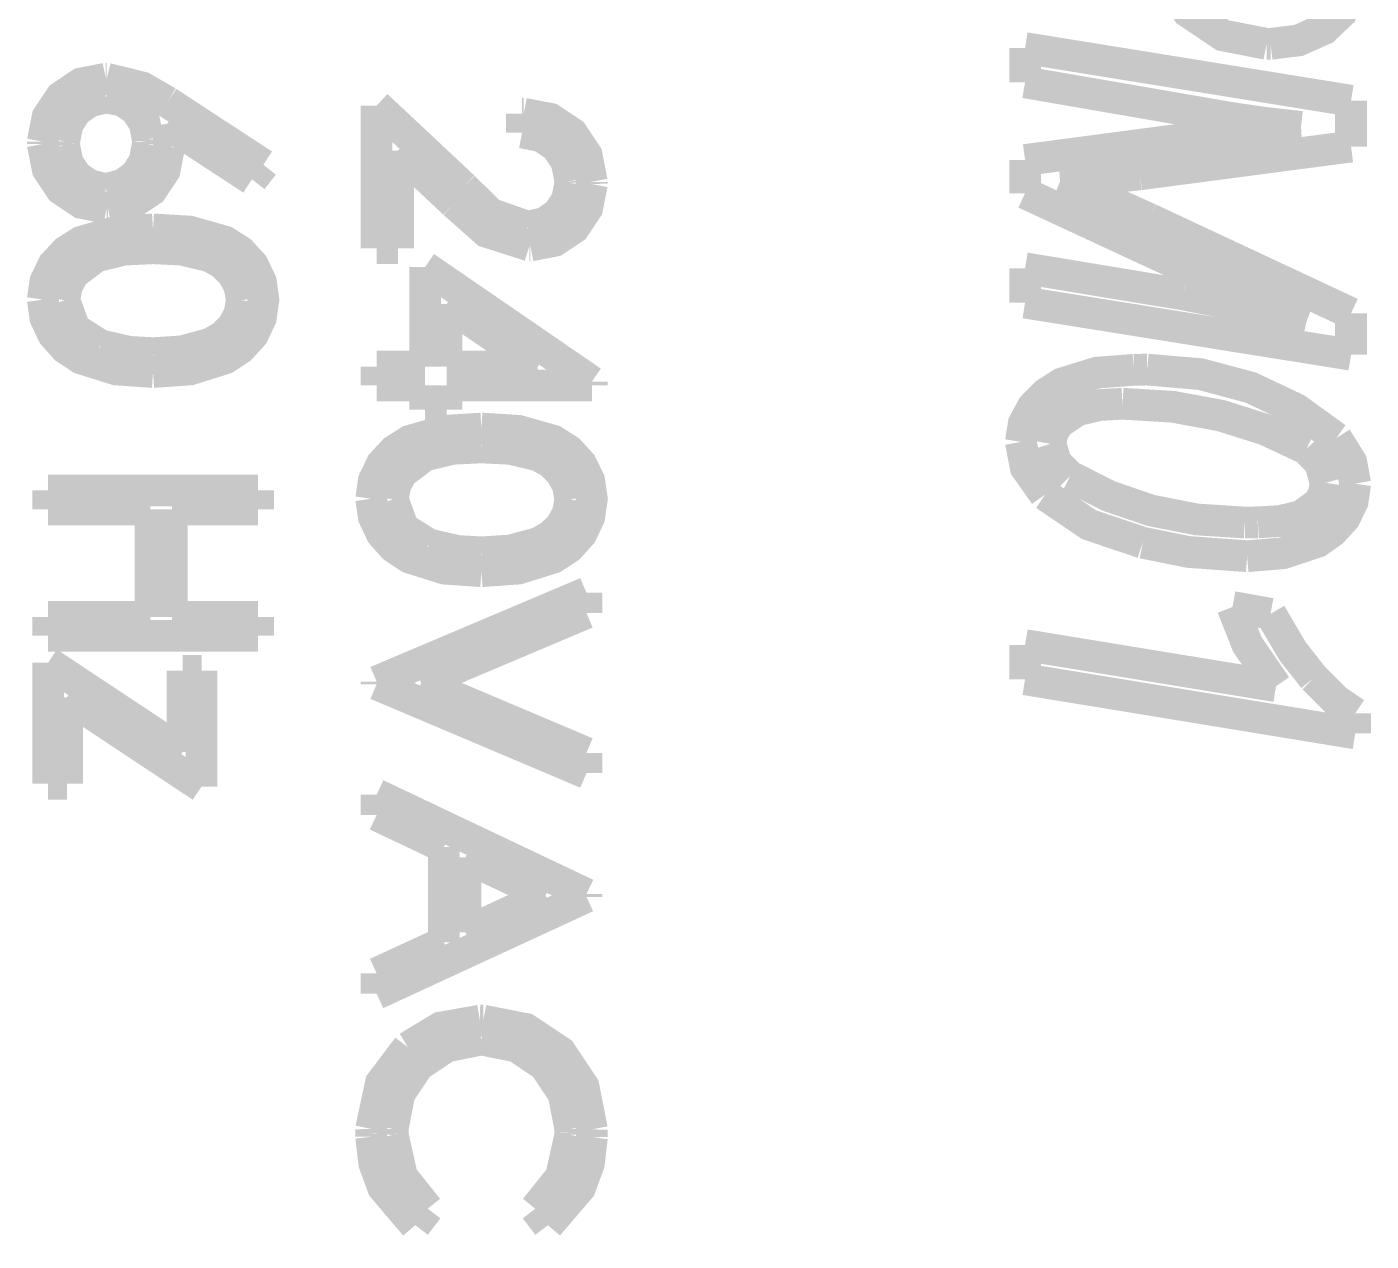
# Model space of a CAD drawing. Header units: inches. Extents: x 18.7 to 39.4, y 4.3 to 20.5.
# Drawn here: x 27.399 to 27.907, y 14.427 to 14.886 of the extents above; entities that cross this region are included whole.
import ezdxf

# ---------------------------------------------------------------- set-up
doc = ezdxf.new("R2010")
doc.units = ezdxf.units.IN
doc.header["$MEASUREMENT"] = 0

# ---------------------------------------------------------------- blocks, each defined once
blk = doc.blocks.new('Nivel2')
at = {"const_width": 0.008}
for points in [[(35.36494, 14.94299), (35.35394, 14.94514), (35.34507, 14.95107), (35.33915, 14.95994), (35.33699, 14.97094)], [(35.36494, 14.94299), (35.35394, 14.94514), (35.34507, 14.95107), (35.33915, 14.95994), (35.33699, 14.97094)], [(35.36494, 14.94299), (35.35394, 14.94514), (35.34507, 14.95107), (35.33915, 14.95994), (35.33699, 14.97094)], [(35.38622, 14.96257), (35.38579, 14.95655), (35.38378, 14.9509), (35.37944, 14.94675), (35.37297, 14.94387), (35.36592, 14.943)], [(35.38622, 14.96257), (35.38579, 14.95655), (35.38378, 14.9509), (35.37944, 14.94675), (35.37297, 14.94387), (35.36592, 14.943)], [(35.38622, 14.96257), (35.38579, 14.95655), (35.38378, 14.9509), (35.37944, 14.94675), (35.37297, 14.94387), (35.36592, 14.943)], [(35.30403, 14.9333), (35.30403, 14.94194)], [(35.30403, 14.94194), (35.38622, 14.92866)], [(35.30403, 14.9333), (35.30403, 14.94194)], [(35.30403, 14.94194), (35.38622, 14.92866)], [(35.30403, 14.9333), (35.30403, 14.94194)], [(35.30403, 14.94194), (35.38622, 14.92866)], [(35.36494, 14.94299), (35.36592, 14.943)], [(35.36494, 14.94299), (35.36592, 14.943)], [(35.36494, 14.94299), (35.36592, 14.943)], [(35.07225, 14.93422), (35.06599, 14.93299), (35.06095, 14.92962), (35.05758, 14.92458), (35.05635, 14.91833)], [(35.07225, 14.93422), (35.06599, 14.93299), (35.06095, 14.92962), (35.05758, 14.92458), (35.05635, 14.91833)], [(35.07225, 14.93422), (35.06599, 14.93299), (35.06095, 14.92962), (35.05758, 14.92458), (35.05635, 14.91833)], [(35.07225, 14.93422), (35.07247, 14.93422)], [(35.07225, 14.93422), (35.07247, 14.93422)], [(35.07225, 14.93422), (35.07247, 14.93422)], [(35.07247, 14.93422), (35.08148, 14.93199), (35.08784, 14.9283)], [(35.07247, 14.93422), (35.08148, 14.93199), (35.08784, 14.9283)], [(35.07247, 14.93422), (35.08148, 14.93199), (35.08784, 14.9283)], [(35.35645, 14.92424), (35.30403, 14.9333)], [(35.35645, 14.92424), (35.30403, 14.9333)], [(35.35645, 14.92424), (35.30403, 14.9333)], [(35.07228, 14.92947), (35.06812, 14.92848), (35.06478, 14.92611), (35.06257, 14.92267), (35.06177, 14.91845)], [(35.07228, 14.92947), (35.06812, 14.92848), (35.06478, 14.92611), (35.06257, 14.92267), (35.06177, 14.91845)], [(35.07228, 14.92947), (35.06812, 14.92848), (35.06478, 14.92611), (35.06257, 14.92267), (35.06177, 14.91845)], [(35.07227, 14.92947), (35.07231, 14.92947)], [(35.07227, 14.92947), (35.07231, 14.92947)], [(35.07227, 14.92947), (35.07231, 14.92947)], [(35.07231, 14.92947), (35.07645, 14.92866), (35.07979, 14.92643), (35.08202, 14.92309), (35.08283, 14.91894)], [(35.07231, 14.92947), (35.07645, 14.92866), (35.07979, 14.92643), (35.08202, 14.92309), (35.08283, 14.91894)], [(35.07231, 14.92947), (35.07645, 14.92866), (35.07979, 14.92643), (35.08202, 14.92309), (35.08283, 14.91894)], [(35.08784, 14.9283), (35.11198, 14.91251)], [(35.08784, 14.9283), (35.11198, 14.91251)], [(35.08784, 14.9283), (35.11198, 14.91251)], [(35.14053, 14.92743), (35.16243, 14.90691)], [(35.14053, 14.89148), (35.14053, 14.92743)], [(35.14053, 14.92743), (35.16243, 14.90691)], [(35.14053, 14.89148), (35.14053, 14.92743)], [(35.14053, 14.92743), (35.16243, 14.90691)], [(35.14053, 14.89148), (35.14053, 14.92743)], [(35.38622, 14.92866), (35.38622, 14.91712)], [(35.38622, 14.92866), (35.38622, 14.91712)], [(35.38622, 14.92866), (35.38622, 14.91712)], [(35.08773, 14.92283), (35.08813, 14.91977), (35.08824, 14.91735)], [(35.10911, 14.90885), (35.08773, 14.92283)], [(35.08773, 14.92283), (35.08813, 14.91977), (35.08824, 14.91735)], [(35.10911, 14.90885), (35.08773, 14.92283)], [(35.08773, 14.92283), (35.08813, 14.91977), (35.08824, 14.91735)], [(35.10911, 14.90885), (35.08773, 14.92283)], [(35.17761, 14.9254), (35.17716, 14.9254)], [(35.17716, 14.92065), (35.17716, 14.9254)], [(35.17761, 14.9254), (35.17716, 14.9254)], [(35.17716, 14.92065), (35.17716, 14.9254)], [(35.17761, 14.9254), (35.17716, 14.9254)], [(35.17716, 14.92065), (35.17716, 14.9254)], [(35.17761, 14.9254), (35.18437, 14.92408), (35.18983, 14.92043), (35.19347, 14.91498), (35.1948, 14.90821)], [(35.17761, 14.9254), (35.18437, 14.92408), (35.18983, 14.92043), (35.19347, 14.91498), (35.1948, 14.90821)], [(35.17761, 14.9254), (35.18437, 14.92408), (35.18983, 14.92043), (35.19347, 14.91498), (35.1948, 14.90821)], [(35.37361, 14.92206), (35.36398, 14.92315), (35.35645, 14.92424)], [(35.37361, 14.92206), (35.36398, 14.92315), (35.35645, 14.92424)], [(35.37361, 14.92206), (35.36398, 14.92315), (35.35645, 14.92424)], [(35.17715, 14.92065), (35.17722, 14.92065)], [(35.17715, 14.92065), (35.17722, 14.92065)], [(35.17715, 14.92065), (35.17722, 14.92065)], [(35.17722, 14.92065), (35.182, 14.91971), (35.18586, 14.91713), (35.18843, 14.91328), (35.18937, 14.90849)], [(35.17722, 14.92065), (35.182, 14.91971), (35.18586, 14.91713), (35.18843, 14.91328), (35.18937, 14.90849)], [(35.17722, 14.92065), (35.182, 14.91971), (35.18586, 14.91713), (35.18843, 14.91328), (35.18937, 14.90849)], [(35.30403, 14.91372), (35.35673, 14.92067)], [(35.30403, 14.91372), (35.35673, 14.92067)], [(35.30403, 14.91372), (35.35673, 14.92067)], [(35.35673, 14.92067), (35.36617, 14.92161), (35.37361, 14.92206)], [(35.35673, 14.92067), (35.36617, 14.92161), (35.37361, 14.92206)], [(35.35673, 14.92067), (35.36617, 14.92161), (35.37361, 14.92206)], [(35.05635, 14.91819), (35.05635, 14.91833)], [(35.05635, 14.91819), (35.05635, 14.91833)], [(35.05635, 14.91819), (35.05635, 14.91833)], [(35.05635, 14.91818), (35.05635, 14.91778)], [(35.05635, 14.91818), (35.05635, 14.91778)], [(35.05635, 14.91818), (35.05635, 14.91778)], [(35.07248, 14.90165), (35.06613, 14.9029), (35.06101, 14.90632), (35.05759, 14.91144), (35.05635, 14.91778)], [(35.07248, 14.90165), (35.06613, 14.9029), (35.06101, 14.90632), (35.05759, 14.91144), (35.05635, 14.91778)], [(35.07248, 14.90165), (35.06613, 14.9029), (35.06101, 14.90632), (35.05759, 14.91144), (35.05635, 14.91778)], [(35.06178, 14.91793), (35.06177, 14.91845)], [(35.06178, 14.91793), (35.06177, 14.91845)], [(35.06178, 14.91793), (35.06177, 14.91845)], [(35.06178, 14.91793), (35.06177, 14.91734)], [(35.06178, 14.91793), (35.06177, 14.91734)], [(35.06178, 14.91793), (35.06177, 14.91734)], [(35.07227, 14.9064), (35.06812, 14.90737), (35.06478, 14.90971), (35.06257, 14.91313), (35.06177, 14.91734)], [(35.07227, 14.9064), (35.06812, 14.90737), (35.06478, 14.90971), (35.06257, 14.91313), (35.06177, 14.91734)], [(35.07227, 14.9064), (35.06812, 14.90737), (35.06478, 14.90971), (35.06257, 14.91313), (35.06177, 14.91734)], [(35.07229, 14.9064), (35.07647, 14.90747), (35.07981, 14.9099), (35.08203, 14.9134), (35.08283, 14.91767)], [(35.07229, 14.9064), (35.07647, 14.90747), (35.07981, 14.9099), (35.08203, 14.9134), (35.08283, 14.91767)], [(35.07229, 14.9064), (35.07647, 14.90747), (35.07981, 14.9099), (35.08203, 14.9134), (35.08283, 14.91767)], [(35.07278, 14.90165), (35.07886, 14.90284), (35.08377, 14.90612), (35.08705, 14.91103), (35.08824, 14.91711)], [(35.07278, 14.90165), (35.07886, 14.90284), (35.08377, 14.90612), (35.08705, 14.91103), (35.08824, 14.91711)], [(35.07278, 14.90165), (35.07886, 14.90284), (35.08377, 14.90612), (35.08705, 14.91103), (35.08824, 14.91711)], [(35.08281, 14.91836), (35.08283, 14.91894)], [(35.08281, 14.91836), (35.08283, 14.91894)], [(35.08281, 14.91836), (35.08283, 14.91894)], [(35.08281, 14.91834), (35.08283, 14.91767)], [(35.08281, 14.91834), (35.08283, 14.91767)], [(35.08281, 14.91834), (35.08283, 14.91767)], [(35.08824, 14.91736), (35.08824, 14.91711)], [(35.08824, 14.91736), (35.08824, 14.91711)], [(35.08824, 14.91736), (35.08824, 14.91711)], [(35.14595, 14.9161), (35.14595, 14.89148)], [(35.16008, 14.90286), (35.14595, 14.9161)], [(35.14595, 14.9161), (35.14595, 14.89148)], [(35.16008, 14.90286), (35.14595, 14.9161)], [(35.14595, 14.9161), (35.14595, 14.89148)], [(35.16008, 14.90286), (35.14595, 14.9161)], [(35.38622, 14.91712), (35.33297, 14.9101)], [(35.38622, 14.91712), (35.33297, 14.9101)], [(35.38622, 14.91712), (35.33297, 14.9101)], [(35.30403, 14.90535), (35.30403, 14.91372)], [(35.30403, 14.90535), (35.30403, 14.91372)], [(35.30403, 14.90535), (35.30403, 14.91372)], [(35.11198, 14.91251), (35.10911, 14.90885)], [(35.11198, 14.91251), (35.10911, 14.90885)], [(35.11198, 14.91251), (35.10911, 14.90885)], [(35.33297, 14.9101), (35.32171, 14.90889), (35.31284, 14.90831)], [(35.33297, 14.9101), (35.32171, 14.90889), (35.31284, 14.90831)], [(35.33297, 14.9101), (35.32171, 14.90889), (35.31284, 14.90831)], [(35.17865, 14.8969), (35.16928, 14.90017), (35.16243, 14.9069)], [(35.17865, 14.8969), (35.16928, 14.90017), (35.16243, 14.9069)], [(35.17865, 14.8969), (35.16928, 14.90017), (35.16243, 14.9069)], [(35.17865, 14.8969), (35.18289, 14.89785), (35.18629, 14.90022), (35.18856, 14.90369), (35.18938, 14.90797)], [(35.17865, 14.8969), (35.18289, 14.89785), (35.18629, 14.90022), (35.18856, 14.90369), (35.18938, 14.90797)], [(35.17865, 14.8969), (35.18289, 14.89785), (35.18629, 14.90022), (35.18856, 14.90369), (35.18938, 14.90797)], [(35.17929, 14.89215), (35.1854, 14.89335), (35.19032, 14.89664), (35.19361, 14.90156), (35.19481, 14.90767)], [(35.17929, 14.89215), (35.1854, 14.89335), (35.19032, 14.89664), (35.19361, 14.90156), (35.19481, 14.90767)], [(35.17929, 14.89215), (35.1854, 14.89335), (35.19032, 14.89664), (35.19361, 14.90156), (35.19481, 14.90767)], [(35.18937, 14.90839), (35.18937, 14.90849)], [(35.18937, 14.90839), (35.18937, 14.90849)], [(35.18937, 14.90839), (35.18937, 14.90849)], [(35.18937, 14.90838), (35.18938, 14.90797)], [(35.18937, 14.90838), (35.18938, 14.90797)], [(35.18937, 14.90838), (35.18938, 14.90797)], [(35.1948, 14.90815), (35.1948, 14.90821)], [(35.1948, 14.90815), (35.1948, 14.90821)], [(35.1948, 14.90815), (35.1948, 14.90821)], [(35.1948, 14.90813), (35.19481, 14.90767)], [(35.1948, 14.90813), (35.19481, 14.90767)], [(35.1948, 14.90813), (35.19481, 14.90767)], [(35.31284, 14.90831), (35.32553, 14.90329), (35.33532, 14.89889)], [(35.31284, 14.90831), (35.32553, 14.90329), (35.33532, 14.89889)], [(35.31284, 14.90831), (35.32553, 14.90329), (35.33532, 14.89889)], [(35.17909, 14.89215), (35.16826, 14.89561), (35.16008, 14.90286)], [(35.17909, 14.89215), (35.16826, 14.89561), (35.16008, 14.90286)], [(35.17909, 14.89215), (35.16826, 14.89561), (35.16008, 14.90286)], [(35.3578, 14.8804), (35.30403, 14.90535)], [(35.3578, 14.8804), (35.30403, 14.90535)], [(35.3578, 14.8804), (35.30403, 14.90535)], [(35.07248, 14.90165), (35.07256, 14.90165)], [(35.07248, 14.90165), (35.07256, 14.90165)], [(35.07248, 14.90165), (35.07256, 14.90165)], [(35.07278, 14.90165), (35.07256, 14.90165)], [(35.07278, 14.90165), (35.07256, 14.90165)], [(35.07278, 14.90165), (35.07256, 14.90165)], [(35.05635, 14.87853), (35.05702, 14.8831), (35.05901, 14.88726), (35.06214, 14.89065), (35.06605, 14.89312), (35.07491, 14.89565), (35.08415, 14.89623)], [(35.05635, 14.87853), (35.05702, 14.8831), (35.05901, 14.88726), (35.06214, 14.89065), (35.06605, 14.89312), (35.07491, 14.89565), (35.08415, 14.89623)], [(35.05635, 14.87853), (35.05702, 14.8831), (35.05901, 14.88726), (35.06214, 14.89065), (35.06605, 14.89312), (35.07491, 14.89565), (35.08415, 14.89623)], [(35.08415, 14.89623), (35.0934, 14.89567), (35.10228, 14.89315), (35.10619, 14.89067), (35.10931, 14.88727), (35.11132, 14.8831), (35.11198, 14.87853), (35.11133, 14.87393), (35.10934, 14.86972), (35.10622, 14.86626), (35.10233, 14.8637), (35.09346, 14.86092), (35.08415, 14.86027)], [(35.08415, 14.89623), (35.0934, 14.89567), (35.10228, 14.89315), (35.10619, 14.89067), (35.10931, 14.88727), (35.11132, 14.8831), (35.11198, 14.87853), (35.11133, 14.87393), (35.10934, 14.86972), (35.10622, 14.86626), (35.10233, 14.8637), (35.09346, 14.86092), (35.08415, 14.86027)], [(35.08415, 14.89623), (35.0934, 14.89567), (35.10228, 14.89315), (35.10619, 14.89067), (35.10931, 14.88727), (35.11132, 14.8831), (35.11198, 14.87853), (35.11133, 14.87393), (35.10934, 14.86972), (35.10622, 14.86626), (35.10233, 14.8637), (35.09346, 14.86092), (35.08415, 14.86027)], [(35.33532, 14.89889), (35.38622, 14.87509)], [(35.33532, 14.89889), (35.38622, 14.87509)], [(35.33532, 14.89889), (35.38622, 14.87509)], [(35.10656, 14.87837), (35.10594, 14.88194), (35.10421, 14.88512), (35.10163, 14.88766), (35.09847, 14.88944), (35.09142, 14.89112), (35.08417, 14.89148), (35.07692, 14.89112), (35.06987, 14.88944), (35.06414, 14.88512), (35.06241, 14.88194), (35.06178, 14.87837)], [(35.10656, 14.87837), (35.10594, 14.88194), (35.10421, 14.88512), (35.10163, 14.88766), (35.09847, 14.88944), (35.09142, 14.89112), (35.08417, 14.89148), (35.07692, 14.89112), (35.06987, 14.88944), (35.06414, 14.88512), (35.06241, 14.88194), (35.06178, 14.87837)], [(35.10656, 14.87837), (35.10594, 14.88194), (35.10421, 14.88512), (35.10163, 14.88766), (35.09847, 14.88944), (35.09142, 14.89112), (35.08417, 14.89148), (35.07692, 14.89112), (35.06987, 14.88944), (35.06414, 14.88512), (35.06241, 14.88194), (35.06178, 14.87837)], [(35.14595, 14.89148), (35.14053, 14.89148)], [(35.14595, 14.89148), (35.14053, 14.89148)], [(35.14595, 14.89148), (35.14053, 14.89148)], [(35.17929, 14.89215), (35.17907, 14.89215)], [(35.17929, 14.89215), (35.17907, 14.89215)], [(35.17929, 14.89215), (35.17907, 14.89215)], [(35.15274, 14.88673), (35.1948, 14.85784)], [(35.15274, 14.86163), (35.15274, 14.88673)], [(35.15274, 14.88673), (35.1948, 14.85784)], [(35.15274, 14.86163), (35.15274, 14.88673)], [(35.15274, 14.88673), (35.1948, 14.85784)], [(35.15274, 14.86163), (35.15274, 14.88673)], [(35.30403, 14.88643), (35.34401, 14.87981)], [(35.30403, 14.87778), (35.30403, 14.88643)], [(35.30403, 14.88643), (35.34401, 14.87981)], [(35.30403, 14.87778), (35.30403, 14.88643)], [(35.30403, 14.88643), (35.34401, 14.87981)], [(35.30403, 14.87778), (35.30403, 14.88643)], [(35.34401, 14.87981), (35.36146, 14.8764), (35.37506, 14.87319)], [(35.34401, 14.87981), (35.36146, 14.8764), (35.37506, 14.87319)], [(35.34401, 14.87981), (35.36146, 14.8764), (35.37506, 14.87319)], [(35.37506, 14.87319), (35.36532, 14.87704), (35.3578, 14.8804)], [(35.37506, 14.87319), (35.36532, 14.87704), (35.3578, 14.8804)], [(35.37506, 14.87319), (35.36532, 14.87704), (35.3578, 14.8804)], [(35.08415, 14.86027), (35.07485, 14.86092), (35.06599, 14.8637), (35.0621, 14.86626), (35.05901, 14.86973), (35.05702, 14.87393), (35.05635, 14.87853)], [(35.08415, 14.86027), (35.07485, 14.86092), (35.06599, 14.8637), (35.0621, 14.86626), (35.05901, 14.86973), (35.05702, 14.87393), (35.05635, 14.87853)], [(35.08415, 14.86027), (35.07485, 14.86092), (35.06599, 14.8637), (35.0621, 14.86626), (35.05901, 14.86973), (35.05702, 14.87393), (35.05635, 14.87853)], [(35.07087, 14.86702), (35.06443, 14.87111), (35.06178, 14.87837)], [(35.07087, 14.86702), (35.06443, 14.87111), (35.06178, 14.87837)], [(35.07087, 14.86702), (35.06443, 14.87111), (35.06178, 14.87837)], [(35.08417, 14.86502), (35.09141, 14.86548), (35.09841, 14.86737), (35.10158, 14.86912), (35.10418, 14.87164), (35.10593, 14.87481), (35.10656, 14.87837)], [(35.08417, 14.86502), (35.09141, 14.86548), (35.09841, 14.86737), (35.10158, 14.86912), (35.10418, 14.87164), (35.10593, 14.87481), (35.10656, 14.87837)], [(35.08417, 14.86502), (35.09141, 14.86548), (35.09841, 14.86737), (35.10158, 14.86912), (35.10418, 14.87164), (35.10593, 14.87481), (35.10656, 14.87837)], [(35.15816, 14.8774), (35.15816, 14.86163)], [(35.18115, 14.86163), (35.15816, 14.8774)], [(35.15816, 14.8774), (35.15816, 14.86163)], [(35.18115, 14.86163), (35.15816, 14.8774)], [(35.15816, 14.8774), (35.15816, 14.86163)], [(35.18115, 14.86163), (35.15816, 14.8774)], [(35.38622, 14.86464), (35.30403, 14.87778)], [(35.38622, 14.86464), (35.30403, 14.87778)], [(35.38622, 14.86464), (35.30403, 14.87778)], [(35.38622, 14.87509), (35.38622, 14.86464)], [(35.38622, 14.87509), (35.38622, 14.86464)], [(35.38622, 14.87509), (35.38622, 14.86464)], [(35.07087, 14.86702), (35.07823, 14.86535), (35.08417, 14.86502)], [(35.07087, 14.86702), (35.07823, 14.86535), (35.08417, 14.86502)], [(35.07087, 14.86702), (35.07823, 14.86535), (35.08417, 14.86502)], [(35.14053, 14.86163), (35.15274, 14.86163)], [(35.14053, 14.85688), (35.14053, 14.86163)], [(35.14053, 14.86163), (35.15274, 14.86163)], [(35.14053, 14.85688), (35.14053, 14.86163)], [(35.14053, 14.86163), (35.15274, 14.86163)], [(35.14053, 14.85688), (35.14053, 14.86163)], [(35.15816, 14.86163), (35.18115, 14.86163)], [(35.15816, 14.86163), (35.18115, 14.86163)], [(35.15816, 14.86163), (35.18115, 14.86163)], [(35.30296, 14.84267), (35.30371, 14.8473), (35.30594, 14.85142), (35.30922, 14.85477), (35.31315, 14.85733), (35.3221, 14.86011), (35.33146, 14.86082)], [(35.30296, 14.84267), (35.30371, 14.8473), (35.30594, 14.85142), (35.30922, 14.85477), (35.31315, 14.85733), (35.3221, 14.86011), (35.33146, 14.86082)], [(35.30296, 14.84267), (35.30371, 14.8473), (35.30594, 14.85142), (35.30922, 14.85477), (35.31315, 14.85733), (35.3221, 14.86011), (35.33146, 14.86082)], [(35.33483, 14.86089), (35.33145, 14.86082)], [(35.33483, 14.86089), (35.33145, 14.86082)], [(35.33483, 14.86089), (35.33145, 14.86082)], [(35.33483, 14.86089), (35.34834, 14.85973), (35.36095, 14.85635), (35.37241, 14.85092), (35.3825, 14.84363)], [(35.33483, 14.86089), (35.34834, 14.85973), (35.36095, 14.85635), (35.37241, 14.85092), (35.3825, 14.84363)], [(35.33483, 14.86089), (35.34834, 14.85973), (35.36095, 14.85635), (35.37241, 14.85092), (35.3825, 14.84363)], [(35.15274, 14.85688), (35.14053, 14.85688)], [(35.15274, 14.85688), (35.14053, 14.85688)], [(35.15274, 14.85688), (35.14053, 14.85688)], [(35.15274, 14.85077), (35.15274, 14.85688)], [(35.15274, 14.85077), (35.15274, 14.85688)], [(35.15274, 14.85077), (35.15274, 14.85688)], [(35.15816, 14.85688), (35.15816, 14.85077)], [(35.1948, 14.85688), (35.15816, 14.85688)], [(35.15816, 14.85688), (35.15816, 14.85077)], [(35.1948, 14.85688), (35.15816, 14.85688)], [(35.15816, 14.85688), (35.15816, 14.85077)], [(35.1948, 14.85688), (35.15816, 14.85688)], [(35.1948, 14.85784), (35.1948, 14.85688)], [(35.1948, 14.85784), (35.1948, 14.85688)], [(35.1948, 14.85784), (35.1948, 14.85688)], [(35.32858, 14.85228), (35.32281, 14.85196), (35.31721, 14.85063), (35.31246, 14.84743), (35.31095, 14.84498), (35.31043, 14.84216)], [(35.32858, 14.85228), (35.32281, 14.85196), (35.31721, 14.85063), (35.31246, 14.84743), (35.31095, 14.84498), (35.31043, 14.84216)], [(35.32858, 14.85228), (35.32281, 14.85196), (35.31721, 14.85063), (35.31246, 14.84743), (35.31095, 14.84498), (35.31043, 14.84216)], [(35.32861, 14.85228), (35.34131, 14.85151), (35.3534, 14.84929), (35.36469, 14.84572), (35.375, 14.84088)], [(35.32861, 14.85228), (35.34131, 14.85151), (35.3534, 14.84929), (35.36469, 14.84572), (35.375, 14.84088)], [(35.32861, 14.85228), (35.34131, 14.85151), (35.3534, 14.84929), (35.36469, 14.84572), (35.375, 14.84088)], [(35.15816, 14.85077), (35.15274, 14.85077)], [(35.15816, 14.85077), (35.15274, 14.85077)], [(35.15816, 14.85077), (35.15274, 14.85077)], [(35.13917, 14.82833), (35.13983, 14.8329), (35.14183, 14.83706), (35.14495, 14.84045), (35.14886, 14.84292), (35.15773, 14.84545), (35.16696, 14.84602)], [(35.13917, 14.82833), (35.13983, 14.8329), (35.14183, 14.83706), (35.14495, 14.84045), (35.14886, 14.84292), (35.15773, 14.84545), (35.16696, 14.84602)], [(35.13917, 14.82833), (35.13983, 14.8329), (35.14183, 14.83706), (35.14495, 14.84045), (35.14886, 14.84292), (35.15773, 14.84545), (35.16696, 14.84602)], [(35.16696, 14.84602), (35.17621, 14.84547), (35.1851, 14.84295), (35.189, 14.84047), (35.19212, 14.83706), (35.19413, 14.8329), (35.1948, 14.82833), (35.19414, 14.82372), (35.19215, 14.81952), (35.18904, 14.81606), (35.18514, 14.8135), (35.17627, 14.81072), (35.16696, 14.81007)], [(35.16696, 14.84602), (35.17621, 14.84547), (35.1851, 14.84295), (35.189, 14.84047), (35.19212, 14.83706), (35.19413, 14.8329), (35.1948, 14.82833), (35.19414, 14.82372), (35.19215, 14.81952), (35.18904, 14.81606), (35.18514, 14.8135), (35.17627, 14.81072), (35.16696, 14.81007)], [(35.16696, 14.84602), (35.17621, 14.84547), (35.1851, 14.84295), (35.189, 14.84047), (35.19212, 14.83706), (35.19413, 14.8329), (35.1948, 14.82833), (35.19414, 14.82372), (35.19215, 14.81952), (35.18904, 14.81606), (35.18514, 14.8135), (35.17627, 14.81072), (35.16696, 14.81007)], [(35.30905, 14.82935), (35.30421, 14.8362), (35.30296, 14.84267)], [(35.30905, 14.82935), (35.30421, 14.8362), (35.30296, 14.84267)], [(35.30905, 14.82935), (35.30421, 14.8362), (35.30296, 14.84267)], [(35.31532, 14.834), (35.31187, 14.83737), (35.31043, 14.84215)], [(35.31532, 14.834), (35.31187, 14.83737), (35.31043, 14.84215)], [(35.31532, 14.834), (35.31187, 14.83737), (35.31043, 14.84215)], [(35.3825, 14.84364), (35.38627, 14.83761), (35.38728, 14.83212)], [(35.3825, 14.84364), (35.38627, 14.83761), (35.38728, 14.83212)], [(35.3825, 14.84364), (35.38627, 14.83761), (35.38728, 14.83212)], [(35.16698, 14.84127), (35.15973, 14.84092), (35.15269, 14.83924), (35.14695, 14.83492), (35.14522, 14.83174), (35.1446, 14.82817)], [(35.16698, 14.84127), (35.15973, 14.84092), (35.15269, 14.83924), (35.14695, 14.83492), (35.14522, 14.83174), (35.1446, 14.82817)], [(35.16698, 14.84127), (35.15973, 14.84092), (35.15269, 14.83924), (35.14695, 14.83492), (35.14522, 14.83174), (35.1446, 14.82817)], [(35.18937, 14.82817), (35.18876, 14.83174), (35.18702, 14.83492), (35.18444, 14.83746), (35.18128, 14.83924), (35.17424, 14.84091), (35.16698, 14.84127)], [(35.18937, 14.82817), (35.18876, 14.83174), (35.18702, 14.83492), (35.18444, 14.83746), (35.18128, 14.83924), (35.17424, 14.84091), (35.16698, 14.84127)], [(35.18937, 14.82817), (35.18876, 14.83174), (35.18702, 14.83492), (35.18444, 14.83746), (35.18128, 14.83924), (35.17424, 14.84091), (35.16698, 14.84127)], [(35.37499, 14.84089), (35.37843, 14.8373), (35.37981, 14.83234)], [(35.37499, 14.84089), (35.37843, 14.8373), (35.37981, 14.83234)], [(35.37499, 14.84089), (35.37843, 14.8373), (35.37981, 14.83234)], [(35.35944, 14.82233), (35.34731, 14.82311), (35.33581, 14.82537), (35.3251, 14.82903), (35.31536, 14.83398)], [(35.35944, 14.82233), (35.34731, 14.82311), (35.33581, 14.82537), (35.3251, 14.82903), (35.31536, 14.83398)], [(35.35944, 14.82233), (35.34731, 14.82311), (35.33581, 14.82537), (35.3251, 14.82903), (35.31536, 14.83398)], [(35.38728, 14.83212), (35.38662, 14.8276), (35.3846, 14.8235), (35.38153, 14.82012), (35.3778, 14.81748), (35.36914, 14.81459), (35.36002, 14.81385)], [(35.38728, 14.83212), (35.38662, 14.8276), (35.3846, 14.8235), (35.38153, 14.82012), (35.3778, 14.81748), (35.36914, 14.81459), (35.36002, 14.81385)], [(35.38728, 14.83212), (35.38662, 14.8276), (35.3846, 14.8235), (35.38153, 14.82012), (35.3778, 14.81748), (35.36914, 14.81459), (35.36002, 14.81385)], [(35.36275, 14.82239), (35.36827, 14.8227), (35.37364, 14.82398), (35.37807, 14.82721), (35.37939, 14.82962), (35.37981, 14.83235)], [(35.36275, 14.82239), (35.36827, 14.8227), (35.37364, 14.82398), (35.37807, 14.82721), (35.37939, 14.82962), (35.37981, 14.83235)], [(35.36275, 14.82239), (35.36827, 14.8227), (35.37364, 14.82398), (35.37807, 14.82721), (35.37939, 14.82962), (35.37981, 14.83235)], [(35.05771, 14.83042), (35.11063, 14.83042)], [(35.05771, 14.82567), (35.05771, 14.83042)], [(35.05771, 14.83042), (35.11063, 14.83042)], [(35.05771, 14.82567), (35.05771, 14.83042)], [(35.05771, 14.83042), (35.11063, 14.83042)], [(35.05771, 14.82567), (35.05771, 14.83042)], [(35.11063, 14.83042), (35.11063, 14.82567)], [(35.11063, 14.83042), (35.11063, 14.82567)], [(35.11063, 14.83042), (35.11063, 14.82567)], [(35.16696, 14.81007), (35.15766, 14.81071), (35.1488, 14.8135), (35.14492, 14.81606), (35.14182, 14.81953), (35.13983, 14.82373), (35.13917, 14.82833)], [(35.16696, 14.81007), (35.15766, 14.81071), (35.1488, 14.8135), (35.14492, 14.81606), (35.14182, 14.81953), (35.13983, 14.82373), (35.13917, 14.82833)], [(35.16696, 14.81007), (35.15766, 14.81071), (35.1488, 14.8135), (35.14492, 14.81606), (35.14182, 14.81953), (35.13983, 14.82373), (35.13917, 14.82833)], [(35.15369, 14.81682), (35.14725, 14.8209), (35.1446, 14.82816)], [(35.15369, 14.81682), (35.14725, 14.8209), (35.1446, 14.82816)], [(35.15369, 14.81682), (35.14725, 14.8209), (35.1446, 14.82816)], [(35.16698, 14.81482), (35.17423, 14.81528), (35.18122, 14.81716), (35.18439, 14.81892), (35.18699, 14.82144), (35.18874, 14.82461), (35.18937, 14.82817)], [(35.16698, 14.81482), (35.17423, 14.81528), (35.18122, 14.81716), (35.18439, 14.81892), (35.18699, 14.82144), (35.18874, 14.82461), (35.18937, 14.82817)], [(35.16698, 14.81482), (35.17423, 14.81528), (35.18122, 14.81716), (35.18439, 14.81892), (35.18699, 14.82144), (35.18874, 14.82461), (35.18937, 14.82817)], [(35.33369, 14.81724), (35.32015, 14.8218), (35.30907, 14.82933)], [(35.33369, 14.81724), (35.32015, 14.8218), (35.30907, 14.82933)], [(35.33369, 14.81724), (35.32015, 14.8218), (35.30907, 14.82933)], [(35.08349, 14.82567), (35.05771, 14.82567)], [(35.08349, 14.82567), (35.05771, 14.82567)], [(35.08349, 14.82567), (35.05771, 14.82567)], [(35.08349, 14.79853), (35.08349, 14.82567)], [(35.08349, 14.79853), (35.08349, 14.82567)], [(35.08349, 14.79853), (35.08349, 14.82567)], [(35.08892, 14.82567), (35.08892, 14.79853)], [(35.11063, 14.82567), (35.08892, 14.82567)], [(35.08892, 14.82567), (35.08892, 14.79853)], [(35.11063, 14.82567), (35.08892, 14.82567)], [(35.08892, 14.82567), (35.08892, 14.79853)], [(35.11063, 14.82567), (35.08892, 14.82567)], [(35.35944, 14.82233), (35.36271, 14.82239)], [(35.35944, 14.82233), (35.36271, 14.82239)], [(35.35944, 14.82233), (35.36271, 14.82239)], [(35.15368, 14.81682), (35.16105, 14.81515), (35.16698, 14.81482)], [(35.15368, 14.81682), (35.16105, 14.81515), (35.16698, 14.81482)], [(35.15368, 14.81682), (35.16105, 14.81515), (35.16698, 14.81482)], [(35.36002, 14.81385), (35.34518, 14.81492), (35.33372, 14.81724)], [(35.36002, 14.81385), (35.34518, 14.81492), (35.33372, 14.81724)], [(35.36002, 14.81385), (35.34518, 14.81492), (35.33372, 14.81724)], [(35.14053, 14.78225), (35.19344, 14.80464)], [(35.14053, 14.78225), (35.19344, 14.80464)], [(35.14053, 14.78225), (35.19344, 14.80464)], [(35.19344, 14.80464), (35.19344, 14.79955)], [(35.19344, 14.80464), (35.19344, 14.79955)], [(35.19344, 14.80464), (35.19344, 14.79955)], [(35.35633, 14.80105), (35.36594, 14.79933)], [(35.3673, 14.78108), (35.36005, 14.79165), (35.35633, 14.80105)], [(35.35633, 14.80105), (35.36594, 14.79933)], [(35.3673, 14.78108), (35.36005, 14.79165), (35.35633, 14.80105)], [(35.35633, 14.80105), (35.36594, 14.79933)], [(35.3673, 14.78108), (35.36005, 14.79165), (35.35633, 14.80105)], [(35.05771, 14.79853), (35.08349, 14.79853)], [(35.05771, 14.79378), (35.05771, 14.79853)], [(35.05771, 14.79853), (35.08349, 14.79853)], [(35.05771, 14.79378), (35.05771, 14.79853)], [(35.05771, 14.79853), (35.08349, 14.79853)], [(35.05771, 14.79378), (35.05771, 14.79853)], [(35.08892, 14.79853), (35.11063, 14.79853)], [(35.08892, 14.79853), (35.11063, 14.79853)], [(35.08892, 14.79853), (35.11063, 14.79853)], [(35.11063, 14.79853), (35.11063, 14.79378)], [(35.11063, 14.79853), (35.11063, 14.79378)], [(35.11063, 14.79853), (35.11063, 14.79378)], [(35.19344, 14.79955), (35.15174, 14.78191)], [(35.19344, 14.79955), (35.15174, 14.78191)], [(35.19344, 14.79955), (35.15174, 14.78191)], [(35.36594, 14.79933), (35.3715, 14.78988), (35.37683, 14.7831)], [(35.36594, 14.79933), (35.3715, 14.78988), (35.37683, 14.7831)], [(35.36594, 14.79933), (35.3715, 14.78988), (35.37683, 14.7831)], [(35.11063, 14.79378), (35.05771, 14.79378)], [(35.11063, 14.79378), (35.05771, 14.79378)], [(35.11063, 14.79378), (35.05771, 14.79378)], [(35.30403, 14.78282), (35.30403, 14.79144)], [(35.30403, 14.79144), (35.3673, 14.78108)], [(35.30403, 14.78282), (35.30403, 14.79144)], [(35.30403, 14.79144), (35.3673, 14.78108)], [(35.30403, 14.78282), (35.30403, 14.79144)], [(35.30403, 14.79144), (35.3673, 14.78108)], [(35.05771, 14.787), (35.09163, 14.7645)], [(35.05771, 14.75647), (35.05771, 14.787)], [(35.05771, 14.787), (35.09163, 14.7645)], [(35.05771, 14.75647), (35.05771, 14.787)], [(35.05771, 14.787), (35.09163, 14.7645)], [(35.05771, 14.75647), (35.05771, 14.787)], [(35.09163, 14.78496), (35.09638, 14.78496)], [(35.09163, 14.7645), (35.09163, 14.78496)], [(35.09163, 14.78496), (35.09638, 14.78496)], [(35.09163, 14.7645), (35.09163, 14.78496)], [(35.09163, 14.78496), (35.09638, 14.78496)], [(35.09163, 14.7645), (35.09163, 14.78496)], [(35.09638, 14.78496), (35.09638, 14.75579)], [(35.09638, 14.78496), (35.09638, 14.75579)], [(35.09638, 14.78496), (35.09638, 14.75579)], [(35.14053, 14.78157), (35.14053, 14.78225)], [(35.14053, 14.78157), (35.14053, 14.78225)], [(35.14053, 14.78157), (35.14053, 14.78225)], [(35.19344, 14.75918), (35.14053, 14.78157)], [(35.19344, 14.75918), (35.14053, 14.78157)], [(35.19344, 14.75918), (35.14053, 14.78157)], [(35.15174, 14.78191), (35.19344, 14.76427)], [(35.15174, 14.78191), (35.19344, 14.76427)], [(35.15174, 14.78191), (35.19344, 14.76427)], [(35.38728, 14.76919), (35.30403, 14.78282)], [(35.38728, 14.76919), (35.30403, 14.78282)], [(35.38728, 14.76919), (35.30403, 14.78282)], [(35.37683, 14.7831), (35.38227, 14.77765), (35.38728, 14.77426)], [(35.37683, 14.7831), (35.38227, 14.77765), (35.38728, 14.77426)], [(35.37683, 14.7831), (35.38227, 14.77765), (35.38728, 14.77426)], [(35.06246, 14.77829), (35.06246, 14.75647)], [(35.09638, 14.75579), (35.06246, 14.77829)], [(35.06246, 14.77829), (35.06246, 14.75647)], [(35.09638, 14.75579), (35.06246, 14.77829)], [(35.06246, 14.77829), (35.06246, 14.75647)], [(35.09638, 14.75579), (35.06246, 14.77829)], [(35.38728, 14.77426), (35.38728, 14.76919)], [(35.38728, 14.77426), (35.38728, 14.76919)], [(35.38728, 14.77426), (35.38728, 14.76919)], [(35.19344, 14.76427), (35.19344, 14.75918)], [(35.19344, 14.76427), (35.19344, 14.75918)], [(35.19344, 14.76427), (35.19344, 14.75918)], [(35.06246, 14.75647), (35.05771, 14.75647)], [(35.06246, 14.75647), (35.05771, 14.75647)], [(35.06246, 14.75647), (35.05771, 14.75647)], [(35.14053, 14.75376), (35.19344, 14.72866)], [(35.14053, 14.74857), (35.14053, 14.75376)], [(35.14053, 14.75376), (35.19344, 14.72866)], [(35.14053, 14.74857), (35.14053, 14.75376)], [(35.14053, 14.75376), (35.19344, 14.72866)], [(35.14053, 14.74857), (35.14053, 14.75376)], [(35.15749, 14.74053), (35.14053, 14.74857)], [(35.15749, 14.74053), (35.14053, 14.74857)], [(35.15749, 14.74053), (35.14053, 14.74857)], [(35.15749, 14.71654), (35.15749, 14.74053)], [(35.15749, 14.71654), (35.15749, 14.74053)], [(35.15749, 14.71654), (35.15749, 14.74053)], [(35.18313, 14.72837), (35.16291, 14.73795)], [(35.16291, 14.73795), (35.16291, 14.71904)], [(35.18313, 14.72837), (35.16291, 14.73795)], [(35.16291, 14.73795), (35.16291, 14.71904)], [(35.18313, 14.72837), (35.16291, 14.73795)], [(35.16291, 14.73795), (35.16291, 14.71904)], [(35.19344, 14.72798), (35.14053, 14.70355)], [(35.19344, 14.72798), (35.14053, 14.70355)], [(35.19344, 14.72798), (35.14053, 14.70355)], [(35.16291, 14.71904), (35.18313, 14.72837)], [(35.16291, 14.71904), (35.18313, 14.72837)], [(35.16291, 14.71904), (35.18313, 14.72837)], [(35.19344, 14.72866), (35.19344, 14.72798)], [(35.19344, 14.72866), (35.19344, 14.72798)], [(35.19344, 14.72866), (35.19344, 14.72798)], [(35.14053, 14.70872), (35.15749, 14.71654)], [(35.14053, 14.70872), (35.15749, 14.71654)], [(35.14053, 14.70872), (35.15749, 14.71654)], [(35.14053, 14.70355), (35.14053, 14.70872)], [(35.14053, 14.70355), (35.14053, 14.70872)], [(35.14053, 14.70355), (35.14053, 14.70872)], [(35.16659, 14.69678), (35.15661, 14.69501), (35.14842, 14.69006)], [(35.16659, 14.69678), (35.15661, 14.69501), (35.14842, 14.69006)], [(35.16659, 14.69678), (35.15661, 14.69501), (35.14842, 14.69006)], [(35.16659, 14.69678), (35.16727, 14.69677)], [(35.16659, 14.69678), (35.16727, 14.69677)], [(35.16659, 14.69678), (35.16727, 14.69677)], [(35.16731, 14.69677), (35.1674, 14.69677)], [(35.16731, 14.69677), (35.1674, 14.69677)], [(35.16731, 14.69677), (35.1674, 14.69677)], [(35.1674, 14.69677), (35.17819, 14.69466), (35.1869, 14.68885), (35.1927, 14.68014), (35.19482, 14.66936)], [(35.1674, 14.69677), (35.17819, 14.69466), (35.1869, 14.68885), (35.1927, 14.68014), (35.19482, 14.66936)], [(35.1674, 14.69677), (35.17819, 14.69466), (35.1869, 14.68885), (35.1927, 14.68014), (35.19482, 14.66936)], [(35.14844, 14.69007), (35.14162, 14.68106), (35.13914, 14.66948)], [(35.14844, 14.69007), (35.14162, 14.68106), (35.13914, 14.66948)], [(35.14844, 14.69007), (35.14162, 14.68106), (35.13914, 14.66948)], [(35.16692, 14.69202), (35.15811, 14.69024), (35.15102, 14.68546), (35.14628, 14.67833), (35.14456, 14.66951)], [(35.16692, 14.69202), (35.15811, 14.69024), (35.15102, 14.68546), (35.14628, 14.67833), (35.14456, 14.66951)], [(35.16692, 14.69202), (35.15811, 14.69024), (35.15102, 14.68546), (35.14628, 14.67833), (35.14456, 14.66951)], [(35.16694, 14.69202), (35.17578, 14.69025), (35.1829, 14.68546), (35.18766, 14.67831), (35.18939, 14.66946)], [(35.16694, 14.69202), (35.17578, 14.69025), (35.1829, 14.68546), (35.18766, 14.67831), (35.18939, 14.66946)], [(35.16694, 14.69202), (35.17578, 14.69025), (35.1829, 14.68546), (35.18766, 14.67831), (35.18939, 14.66946)], [(35.13917, 14.66823), (35.13914, 14.66948)], [(35.13917, 14.66823), (35.13914, 14.66948)], [(35.13917, 14.66823), (35.13914, 14.66948)], [(35.1446, 14.66825), (35.14456, 14.66951)], [(35.1446, 14.66825), (35.14456, 14.66951)], [(35.1446, 14.66825), (35.14456, 14.66951)], [(35.18937, 14.66859), (35.18939, 14.66946)], [(35.18937, 14.66859), (35.18939, 14.66946)], [(35.18937, 14.66859), (35.18939, 14.66946)], [(35.18937, 14.66859), (35.18938, 14.668)], [(35.18937, 14.66859), (35.18938, 14.668)], [(35.18937, 14.66859), (35.18938, 14.668)], [(35.1948, 14.6683), (35.19482, 14.66936)], [(35.1948, 14.6683), (35.19482, 14.66936)], [(35.1948, 14.6683), (35.19482, 14.66936)], [(35.13917, 14.66823), (35.13916, 14.6675)], [(35.13917, 14.66823), (35.13916, 14.6675)], [(35.13917, 14.66823), (35.13916, 14.6675)], [(35.15027, 14.6452), (35.14214, 14.65476), (35.13993, 14.66082), (35.13916, 14.6675)], [(35.15027, 14.6452), (35.14214, 14.65476), (35.13993, 14.66082), (35.13916, 14.6675)], [(35.15027, 14.6452), (35.14214, 14.65476), (35.13993, 14.66082), (35.13916, 14.6675)], [(35.1446, 14.66826), (35.14459, 14.66797)], [(35.1446, 14.66826), (35.14459, 14.66797)], [(35.1446, 14.66826), (35.14459, 14.66797)], [(35.1534, 14.64938), (35.14695, 14.65744), (35.14459, 14.66797)], [(35.1534, 14.64938), (35.14695, 14.65744), (35.14459, 14.66797)], [(35.1534, 14.64938), (35.14695, 14.65744), (35.14459, 14.66797)], [(35.18055, 14.64936), (35.18702, 14.65744), (35.18938, 14.668)], [(35.18055, 14.64936), (35.18702, 14.65744), (35.18938, 14.668)], [(35.18055, 14.64936), (35.18702, 14.65744), (35.18938, 14.668)], [(35.18372, 14.6452), (35.19184, 14.65469), (35.19405, 14.66071), (35.19482, 14.66736)], [(35.18372, 14.6452), (35.19184, 14.65469), (35.19405, 14.66071), (35.19482, 14.66736)], [(35.18372, 14.6452), (35.19184, 14.65469), (35.19405, 14.66071), (35.19482, 14.66736)], [(35.1948, 14.66828), (35.19482, 14.66736)], [(35.1948, 14.66828), (35.19482, 14.66736)], [(35.1948, 14.66828), (35.19482, 14.66736)], [(35.15342, 14.64937), (35.15027, 14.64521)], [(35.15342, 14.64937), (35.15027, 14.64521)], [(35.15342, 14.64937), (35.15027, 14.64521)], [(35.18373, 14.64521), (35.18055, 14.64937)], [(35.18373, 14.64521), (35.18055, 14.64937)], [(35.18373, 14.64521), (35.18055, 14.64937)]]:
    blk.add_lwpolyline(points, dxfattribs=at)

msp = doc.modelspace()

# ---------------------------------------------------------------- block references
at = {"xscale": 1.5, "yscale": 1.5, "zscale": 1.5}
msp.add_blockref('Nivel2', (-25.17953, -7.53479), dxfattribs=at)

doc.saveas('drawing.dxf')
